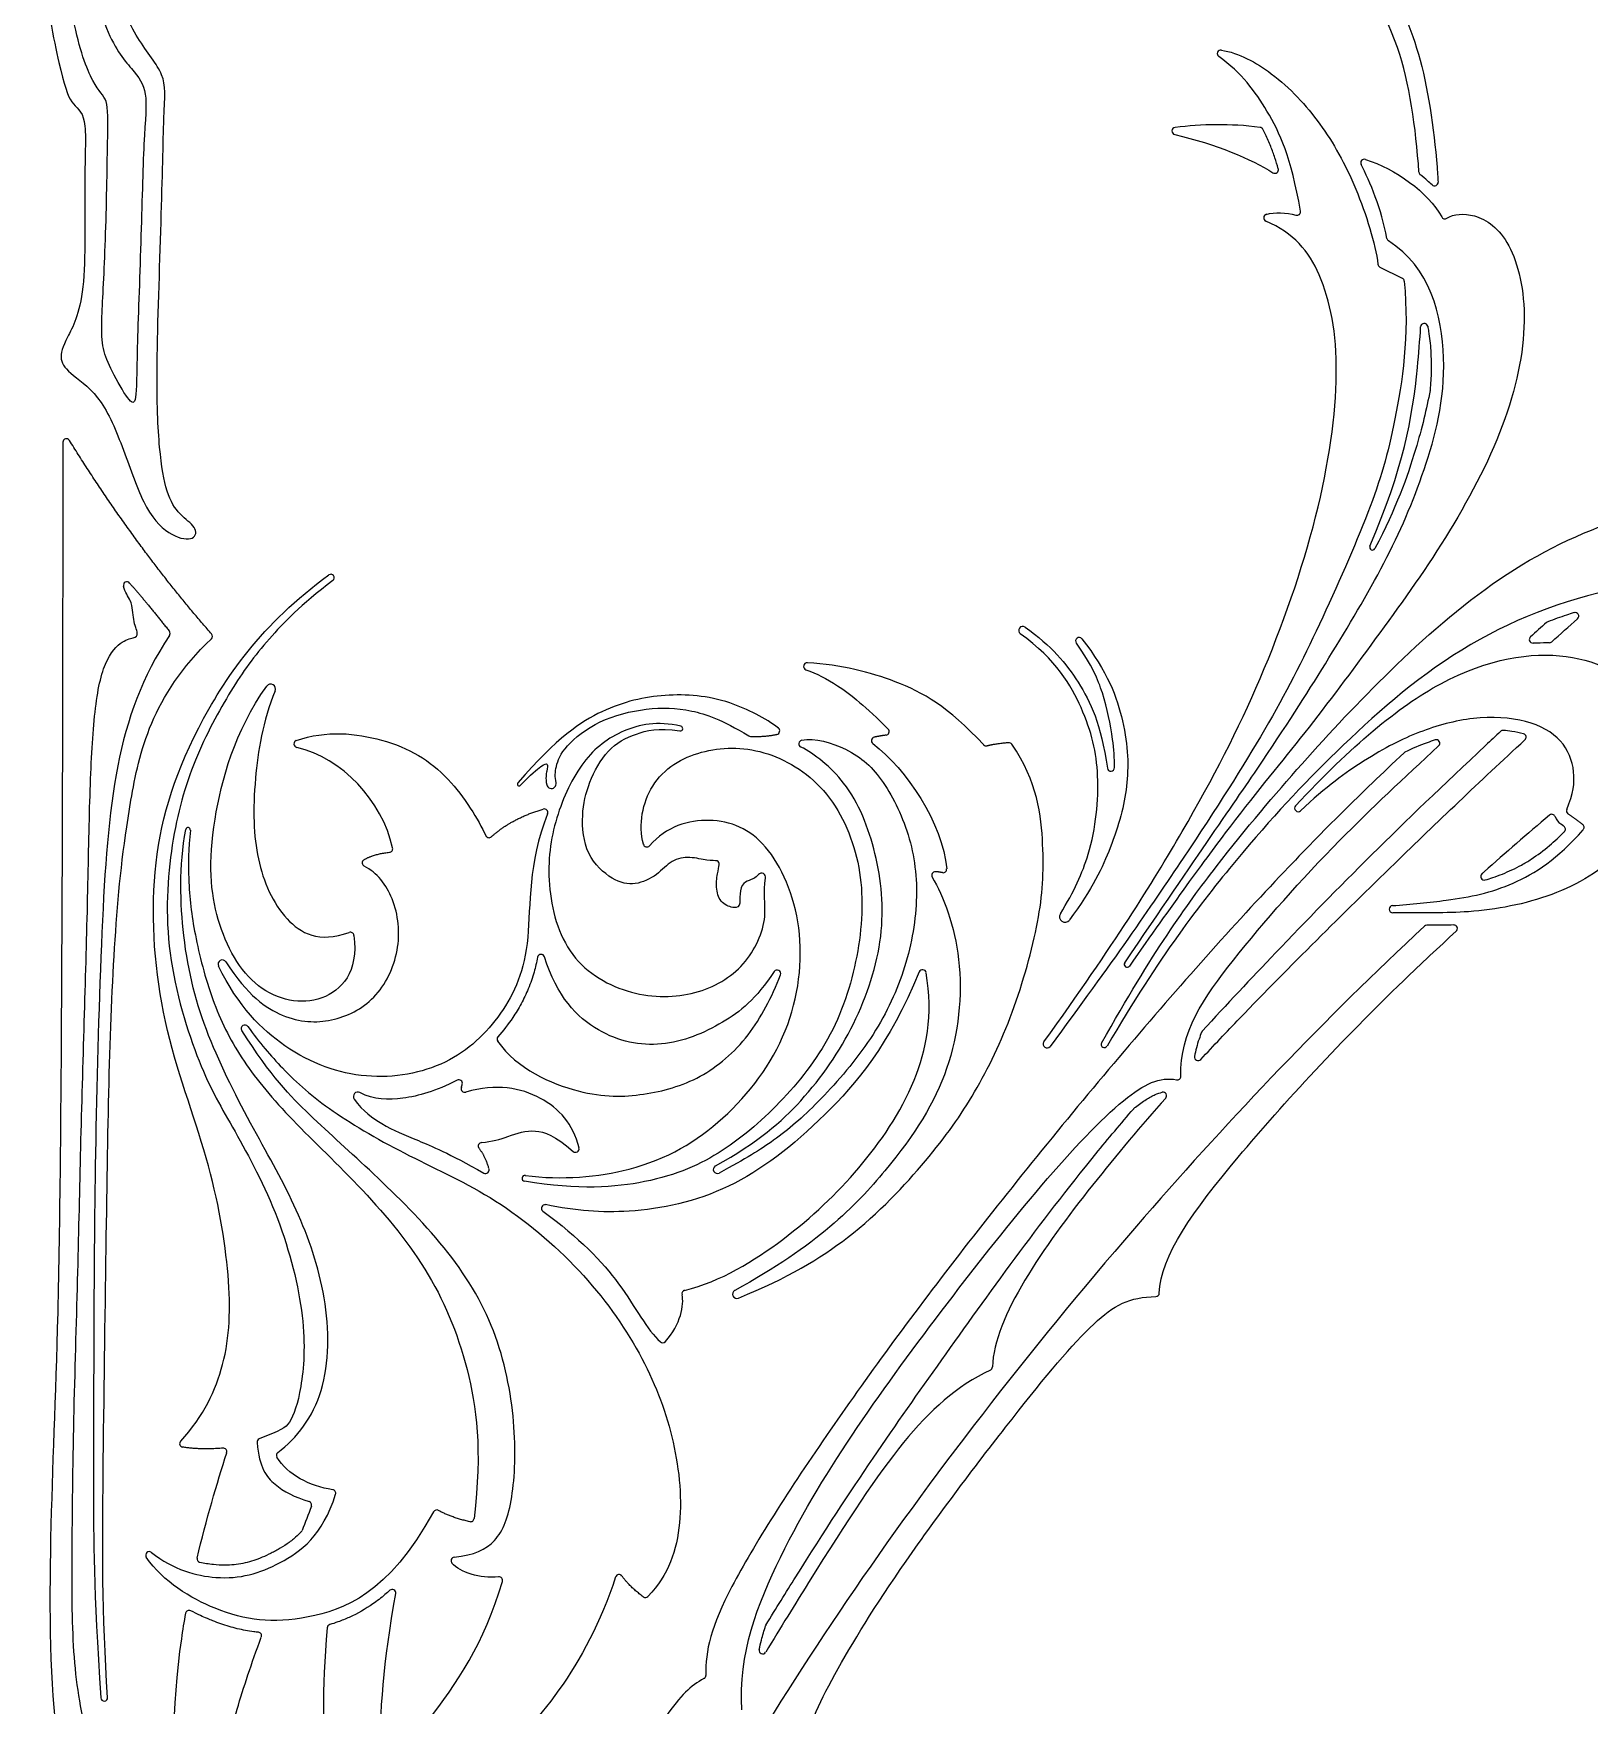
# Model space of a CAD drawing. Header units: millimetres. Extents: x -100 to 100, y -104 to 91.
# Drawn here: x 0.66 to 14.77, y -63.12 to -47.97 of the extents above; entities that cross this region are included whole.
import ezdxf

# ---------------------------------------------------------------- set-up
doc = ezdxf.new("R2010")
doc.units = ezdxf.units.MM
doc.header["$MEASUREMENT"] = 0
doc.layers.add('Layer 03', color=5, linetype='Continuous')

msp = doc.modelspace()

# ---------------------------------------------------------------- linework, layer by layer
at = {"layer": 'Layer 03'}
msp.add_line((12.864, -50.083), (13.068, -50.185), dxfattribs=at)
for centre, radius, start, end in [((11.423, -48.148), 0.0323, 80.8253, 234.1542), ((11.012, -48.85), 0.0323, 97.144, 257.0947), ((11.775, -48.849), 0.0323, 27.6327, 82.47), ((12.723, -49.138), 0.0323, 72.28, 207.2122), ((11.913, -49.201), 0.0323, 237.5378, 15.9868), ((13.252, -49.222), 0.0323, 184.1459, 232.1323), ((13.36, -49.315), 0.0323, 226.3064, 3.612), ((11.844, -49.636), 0.0323, 105.0314, 246.9424), ((12.113, -49.581), 0.0323, 253.862, 9.85), ((13.453, -49.613), 0.0323, 208.56, 302.3949), ((12.96, -49.817), 0.0323, 190.2166, 237.5838), ((12.879, -50.054), 0.0323, 186.7853, 243.4979), ((13.054, -50.214), 0.0323, 5.3162, 63.4979), ((13.266, -50.626), 0.0323, 10.7816, 176.7523), ((13.287, -51.196), 0.0323, 349.551, 354.2925), ((0.958, -51.671), 0.0323, 31.8886, 179.9961), ((12.797, -52.624), 0.0247, 156.7594, 332.2401), ((3.355, -52.899), 0.0309, 307.4726, 125.8281), ((1.507, -52.969), 0.0323, 41.3416, 194.6303), ((9.627, -53.377), 0.0368, 54.8991, 234.2904), ((14.397, -53.329), 0.0323, 110.6474, 131.5972), ((14.635, -53.247), 0.0323, 311.5364, 107.2484), ((1.866, -53.405), 0.0323, 326.3009, 37.9952), ((2.25, -53.43), 0.0323, 313.8, 41.2419), ((10.138, -53.473), 0.0315, 38.6542, 215.4105), ((14.251, -53.459), 0.0323, 131.8016, 273.6338), ((14.401, -53.456), 0.0323, 268.6866, 312.0721), ((7.673, -53.703), 0.0323, 86.6652, 250.4306), ((2.81, -53.909), 0.0444, 336.9302, 144.3746), ((6.523, -54.266), 0.0219, 261.8528, 77.6497), ((7.392, -54.288), 0.0323, 282.4856, 52.922), ((3.053, -54.406), 0.0323, 109.7026, 257.1165), ((7.16, -54.305), 0.0323, 239.1152, 268.3922), ((7.63, -54.405), 0.0323, 102.1499, 243.4959), ((8.287, -54.377), 0.0323, 103.7301, 233.007), ((8.384, -54.295), 0.0323, 276.8129, 44.615), ((9.296, -54.392), 0.0323, 223.0925, 284.4349), ((9.502, -54.427), 0.0323, 34.6488, 95.4843), ((13.375, -54.4), 0.0323, 312.7365, 108.4107), ((13.981, -54.316), 0.0323, 85.4433, 132.8222), ((14.158, -54.346), 0.0323, 312.6249, 74.7574), ((13.106, -54.509), 0.0323, 115.7162, 133.3066), ((10.426, -54.621), 0.0323, 188.2555, 359.5475), ((5.062, -54.77), 0.0161, 138.9401, 315.9147), ((5.355, -54.767), 0.0433, 191.5013, 12.2155), ((5.29, -55.028), 0.0323, 338.235, 106.2997), ((12.124, -54.988), 0.0323, 136.905, 313.7272), ((14.588, -55.013), 0.0323, 157.302, 234.8379), ((2.061, -55.185), 0.0207, 353.6403, 169.4858), ((14.422, -55.076), 0.0323, 20.8096, 130.3809), ((14.588, -55.013), 0.145, 200.8096, 234.8379), ((14.514, -55.179), 0.0323, 315.6844, 54.4703), ((14.683, -55.162), 0.0323, 318.6322, 53.0552), ((4.789, -55.224), 0.0323, 204.6591, 312.0871), ((6.219, -55.308), 0.0323, 194.7046, 319.5251), ((3.672, -55.485), 0.0323, 122.1559, 243.4938), ((3.884, -55.356), 0.0323, 276.0044, 12.3658), ((7.26, -55.615), 0.0368, 349.3503, 137.9035), ((8.834, -55.597), 0.0323, 88.0636, 211.9545), ((8.905, -55.541), 0.0323, 259.0569, 5.224), ((13.811, -55.608), 0.0323, 131.716, 286.0818), ((12.981, -55.904), 0.0323, 94.1633, 270.2156), ((10.01, -55.973), 0.0494, 148.4019, 323.2706), ((13.29, -56.082), 0.0323, 89.8973, 132.9797), ((13.535, -56.08), 0.0323, 312.4534, 91.8223), ((3.533, -56.146), 0.0323, 7.0777, 109.551), ((2.372, -56.403), 0.0389, 32.8326, 206.2401), ((5.261, -56.346), 0.0323, 17.4261, 169.2154), ((10.573, -56.405), 0.0259, 145.8218, 325.0342), ((7.401, -56.488), 0.0323, 338.8782, 146.2723), ((8.719, -56.485), 0.0323, 9.7138, 157.5308), ((2.576, -56.987), 0.0332, 35.3439, 212.519), ((4.894, -57.082), 0.0323, 138.4766, 215.1559), ((9.847, -57.128), 0.035, 144.2412, 323.4282), ((10.366, -57.131), 0.0282, 150.6318, 329.7126), ((11.279, -57.031), 0.0323, 137.5966, 157.7062), ((11.217, -57.245), 0.0323, 170.609, 317.1674), ((4.515, -57.483), 0.0323, 347.0439, 116.8036), ((11.028, -57.42), 0.0323, 259.056, 1.7347), ((3.6, -57.602), 0.0403, 62.6191, 215.6534), ((4.569, -57.532), 0.0323, 162.4847, 286.3875), ((10.899, -57.596), 0.0323, 318.3988, 102.8875), ((10.657, -57.734), 0.0323, 128.5102, 139.477), ((4.724, -58.052), 0.0323, 93.2933, 218.2601), ((5.573, -58.076), 0.0323, 229.6435, 13.3843), ((4.758, -58.268), 0.0323, 240.7662, 14.6262), ((5.115, -58.344), 0.0268, 82.3999, 260.6598), ((6.858, -58.264), 0.0362, 119.144, 297.9921), ((5.296, -58.615), 0.0323, 78.5498, 233.7446), ((6.57, -59.391), 0.0323, 103.656, 193.0197), ((7.036, -59.394), 0.0391, 118.4148, 292.4201), ((10.833, -59.383), 0.0323, 271.3213, 358.482), ((6.364, -59.803), 0.0323, 229.0105, 318.3499), ((9.32, -60.053), 0.0323, 295.543, 358.3328), ((2.017, -60.749), 0.0323, 137.3005, 260.931), ((2.719, -60.737), 0.0323, 112.2293, 185.175), ((2.38, -60.822), 0.0323, 342.6945, 94.7298), ((2.893, -60.855), 0.0323, 126.313, 211.5262), ((3.367, -61.199), 0.0323, 342.6249, 81.4229), ((3.149, -61.305), 0.0323, 338.8288, 73.5618), ((4.315, -61.383), 0.0323, 61.3202, 151.0274), ((3.064, -61.525), 0.0323, 317.3222, 338.7978), ((4.622, -61.425), 0.0323, 258.1782, 353.3552), ((1.709, -61.761), 0.0323, 51.4447, 214.4681), ((2.175, -61.794), 0.0323, 166.5437, 256.9624), ((4.477, -61.811), 0.0323, 96.2309, 220.8975), ((4.879, -61.99), 0.0323, 343.8725, 94.3577), ((5.968, -61.968), 0.0323, 34.8128, 161.8229), ((3.912, -62.103), 0.0323, 349.7111, 132.2272), ((6.207, -62.112), 0.0323, 233.4598, 315.7945), ((2.07, -62.293), 0.0323, 62.1715, 169.842), ((3.354, -62.421), 0.0323, 106.448, 174.9899), ((7.327, -62.411), 0.0323, 148.4603, 162.3776), ((2.695, -62.491), 0.0323, 339.9131, 84.4803), ((7.269, -62.623), 0.0323, 168.478, 328.6026), ((7.269, -62.623), 0.0323, 167.5112, 168.478), ((6.722, -62.851), 0.0323, 296.7254, 1.7325), ((1.301, -63.053), 0.0311, 183.8648, 3.8648)]:
    msp.add_arc(centre, radius, start, end, dxfattribs=at)
for points, knots in [([(13.219, -49.224), (13.19, -48.812), (13.066, -47.934), (12.467, -47.151), (11.893, -46.831), (11.814, -46.692), (11.889, -46.553), (12.108, -46.375), (12.285, -45.818), (12.264, -44.53), (12.211, -42.182), (12.203, -39.419), (12.31, -38.836), (12.21, -38.468), (11.852, -38.14), (10.938, -37.832), (9.963, -37.455), (9.698, -36.835), (10.262, -36.368), (11.775, -36.053), (13.944, -36.009), (15.2, -36.28), (15.59, -36.652), (15.594, -37.095), (15.095, -37.453), (14.31, -37.603), (14.163, -37.802), (14.289, -37.98), (14.827, -38.024), (15.848, -37.884), (17.207, -37.527), (18.935, -37.035), (20.449, -36.729), (21.744, -36.655), (23.275, -36.759), (24.204, -36.988), (24.635, -37.188), (24.732, -37.239)], [851.857749, 851.857749, 851.857749, 851.857749, 857.013042, 863.249849, 869.486656, 875.723462, 881.960269, 888.197076, 894.433883, 900.670689, 906.907496, 913.144303, 919.381109, 925.617916, 931.854723, 938.091529, 944.328336, 950.565143, 956.80195, 963.038756, 969.275563, 975.51237, 981.749176, 987.985983, 994.22279, 1000.459596, 1006.696403, 1012.93321, 1019.170017, 1025.406823, 1031.64363, 1037.880437, 1044.117243, 1050.35405, 1056.590857, 1062.827663, 1064.790988, 1064.790988, 1064.790988, 1064.790988]), ([(24.364, -37.448), (24.16, -37.329), (23.608, -37.114), (22.537, -36.901), (21.354, -36.875), (20.104, -36.94), (18.657, -37.27), (17.026, -37.79), (15.261, -38.225), (13.925, -38.396), (13.187, -38.278), (13.019, -38.022), (13.162, -37.705), (13.991, -37.447), (14.636, -37.183), (14.861, -36.85), (14.701, -36.448), (13.788, -36.193), (12.781, -36.158), (11.748, -36.282), (10.914, -36.617), (10.515, -36.956), (10.594, -37.308), (10.976, -37.543), (11.808, -37.777), (12.677, -38.243), (12.756, -38.34), (12.629, -38.594), (12.456, -39.035), (12.392, -40.317), (12.401, -42.117), (12.389, -43.506), (12.44, -44.926), (12.486, -45.734), (12.373, -46.261), (12.153, -46.597), (12.14, -46.734), (12.587, -47.053), (12.928, -47.445), (13.259, -48.134), (13.365, -48.915), (13.391, -49.29), (13.392, -49.313)], [1067.714245, 1067.714245, 1067.714245, 1067.714245, 1072.181358, 1077.59074, 1083.000122, 1088.409504, 1093.818886, 1099.228268, 1104.63765, 1110.047033, 1115.456415, 1120.865797, 1126.275179, 1131.684561, 1137.093943, 1142.503325, 1147.912707, 1153.322089, 1158.731472, 1164.140854, 1169.550236, 1174.959618, 1180.369, 1185.778382, 1191.187764, 1196.597146, 1202.006529, 1207.415911, 1212.825293, 1218.234675, 1223.644057, 1229.053439, 1234.462821, 1239.872203, 1245.281586, 1250.690968, 1256.10035, 1261.509732, 1266.919114, 1272.328496, 1277.737878, 1278.093076, 1278.093076, 1278.093076, 1278.093076]), ([(1.607, -37.207), (1.6, -37.221), (1.429, -37.547), (1.103, -38.241), (0.837, -39.556), (0.764, -40.741), (0.874, -41.739), (1.026, -42.091), (1.218, -42.241), (1.198, -42.697), (1.139, -43.939), (1.106, -45.58), (1.106, -47.025), (1.292, -47.985), (1.572, -48.309), (1.703, -48.478), (1.657, -48.871), (1.636, -49.844), (1.593, -50.918), (1.597, -51.338), (1.529, -51.311), (1.36, -51.016), (1.283, -50.825), (1.271, -50.618), (1.317, -49.883), (1.333, -48.841), (1.34, -48.547), (1.21, -48.47), (1.006, -47.926), (0.902, -46.861), (0.924, -45.603), (0.942, -44.322), (0.983, -43.055), (1.02, -42.404)], [994.184822, 994.184822, 994.184822, 994.184822, 994.34759, 998.108074, 1001.868559, 1005.629044, 1009.389528, 1013.150013, 1016.910498, 1020.670982, 1024.431467, 1028.191952, 1031.952436, 1035.712921, 1039.473406, 1043.23389, 1046.994375, 1050.75486, 1054.515344, 1058.275829, 1062.036314, 1065.796798, 1069.557283, 1073.317768, 1077.078252, 1080.838737, 1084.599222, 1088.359706, 1092.120191, 1095.880676, 1099.64116, 1103.401645, 1106.852903, 1106.852903, 1106.852903, 1106.852903]), ([(0.828, -42.238), (0.739, -44.61), (0.727, -46.054), (0.709, -47.389), (0.91, -48.339), (0.995, -48.62), (1.153, -48.683), (1.112, -49.235), (1.146, -50.397), (0.947, -50.747), (0.882, -50.926), (0.992, -51.051), (1.289, -51.261), (1.489, -51.769), (1.676, -52.314), (1.92, -52.539), (2.132, -52.565), (2.144, -52.439), (1.981, -52.335), (1.863, -52.146), (1.798, -51.764), (1.766, -51.096), (1.823, -49.591), (1.84, -48.623), (1.872, -48.345), (1.599, -48.036), (1.367, -47.541), (1.311, -46.293), (1.303, -43.799), (1.431, -42.381), (1.503, -41.99), (1.263, -41.794), (1.03, -41.238), (1.014, -39.932), (1.263, -38.593), (1.581, -37.788), (1.792, -37.423), (1.803, -37.404)], [793.404088, 793.404088, 793.404088, 793.404088, 797.227152, 801.121768, 805.016385, 808.911002, 812.805619, 816.700235, 820.594852, 824.489469, 828.384085, 832.278702, 836.173319, 840.067936, 843.962552, 847.857169, 851.751786, 855.646402, 859.541019, 863.435636, 867.330253, 871.224869, 875.119486, 879.014103, 882.908719, 886.803336, 890.697953, 894.59257, 898.487186, 902.381803, 906.27642, 910.171036, 914.065653, 917.96027, 921.854887, 925.749503, 925.963603, 925.963603, 925.963603, 925.963603]), ([(12.145, -49.576), (12.059, -49.083), (11.868, -48.672), (11.613, -48.325), (11.404, -48.174)], [454.111173, 454.111173, 454.111173, 454.111173, 459.618574, 464.602817, 464.602817, 464.602817, 464.602817]), ([(11.428, -48.116), (11.585, -48.141), (11.94, -48.336), (12.338, -48.772), (12.652, -49.323), (12.825, -49.874), (12.847, -50.058)], [465.138036, 465.138036, 465.138036, 465.138036, 468.486179, 472.696267, 476.906355, 480.987018, 480.987018, 480.987018, 480.987018]), ([(11.944, -49.192), (11.934, -49.158), (11.913, -49.091), (11.875, -48.986), (11.838, -48.901), (11.812, -48.85), (11.804, -48.834)], [46.932711, 46.932711, 46.932711, 46.932711, 47.579427, 48.24843, 48.989656, 49.311874, 49.311874, 49.311874, 49.311874]), ([(13.338, -49.338), (13.324, -49.325), (13.29, -49.294), (13.254, -49.264), (13.232, -49.247)], [1278.5723628, 1278.5723628, 1278.5723628, 1278.5723628, 1278.9248748, 1279.4359051, 1279.4359051, 1279.4359051, 1279.4359051]), ([(9.819, -57.107), (10.465, -56.209), (11.141, -55.124), (11.8, -53.855), (12.341, -52.313), (12.529, -50.972), (12.365, -50.118), (12.085, -49.774), (11.831, -49.666)], [399.156092, 399.156092, 399.156092, 399.156092, 407.791264, 416.684982, 425.5787, 434.472418, 443.366136, 451.569432, 451.569432, 451.569432, 451.569432]), ([(13.471, -49.641), (13.534, -49.601), (13.733, -49.583), (14.061, -49.809), (14.235, -50.533), (14.034, -51.512), (13.474, -52.558), (12.821, -53.462), (12.181, -54.322), (11.561, -55.062), (10.988, -55.856), (10.594, -56.42)], [280.170231, 280.170231, 280.170231, 280.170231, 285.226672, 291.11331, 296.999948, 302.886586, 308.773225, 314.659863, 320.546501, 326.433139, 332.060106, 332.060106, 332.060106, 332.060106]), ([(10.552, -56.39), (11.222, -55.403), (11.883, -54.455), (12.402, -53.635), (12.931, -52.754), (13.28, -51.948), (13.541, -50.968), (13.319, -50.084), (12.943, -49.845)], [332.560652, 332.560652, 332.560652, 332.560652, 340.361932, 348.316261, 356.27059, 364.224918, 372.179247, 380.050548, 380.050548, 380.050548, 380.050548]), ([(13.086, -50.211), (13.132, -50.705), (13, -51.568), (12.806, -52.23), (12.307, -53.365), (11.866, -54.235), (11.153, -55.35), (10.438, -56.39), (9.875, -57.149)], [349.831986, 349.831986, 349.831986, 349.831986, 357.905823, 366.077135, 374.248447, 382.41976, 390.591072, 398.479662, 398.479662, 398.479662, 398.479662]), ([(12.774, -52.614), (13.077, -51.909), (13.182, -51.33), (13.227, -50.747), (13.234, -50.624)], [60.582633, 60.582633, 60.582633, 60.582633, 66.303612, 67.829247, 67.829247, 67.829247, 67.829247]), ([(13.298, -50.62), (13.301, -50.635), (13.314, -50.708), (13.325, -50.816), (13.331, -50.965), (13.329, -51.085), (13.322, -51.17), (13.319, -51.199)], [48.386325, 48.386325, 48.386325, 48.386325, 48.669413, 49.761553, 50.402966, 51.434196, 51.984565, 51.984565, 51.984565, 51.984565]), ([(13.319, -51.202), (13.288, -51.367), (13.193, -51.764), (13.012, -52.268), (12.819, -52.635)], [52.001116, 52.001116, 52.001116, 52.001116, 55.563757, 60.114176, 60.114176, 60.114176, 60.114176]), ([(0.925, -51.671), (0.925, -53.834), (0.916, -56.775), (0.89, -59.757), (0.799, -61.555), (0.806, -63.657), (1.256, -64.403), (1.436, -64.802), (1.359, -65.252), (1.293, -65.949), (1.385, -66.445), (1.309, -66.958), (1.183, -68.132), (1.234, -68.998), (1.267, -70.533), (1.225, -71.566), (1.063, -72.492), (0.71, -73.408), (0.634, -73.87), (0.794, -74.055), (1.181, -73.761), (1.531, -73.161), (1.927, -72.443), (2.082, -72.153)], [1314.773096, 1314.773096, 1314.773096, 1314.773096, 1320.856402, 1327.045912, 1333.235421, 1339.424931, 1345.614441, 1351.803951, 1357.99346, 1364.18297, 1370.37248, 1376.561989, 1382.751499, 1388.941009, 1395.130519, 1401.320028, 1407.509538, 1413.699048, 1419.888558, 1426.078067, 1432.267577, 1438.457087, 1442.225735, 1442.225735, 1442.225735, 1442.225735]), ([(10.342, -57.118), (10.809, -56.287), (11.42, -55.442), (12.156, -54.577), (12.923, -53.753), (13.93, -52.853), (15.059, -52.305), (16.258, -52.098), (17.457, -52.211), (18.241, -52.527), (19.069, -52.424), (19.375, -52.255), (19.515, -52.153)], [284.646414, 284.646414, 284.646414, 284.646414, 291.727222, 299.020011, 306.312799, 313.605588, 320.898376, 328.191165, 335.483954, 342.776742, 350.069531, 355.368776, 355.368776, 355.368776, 355.368776]), ([(19.56, -52.199), (19.33, -52.497), (18.696, -52.899), (17.85, -53.042), (16.579, -52.875), (15.008, -52.907), (13.553, -53.48), (12.418, -54.502), (11.63, -55.347), (10.866, -56.331), (10.391, -57.146)], [355.940938, 355.940938, 355.940938, 355.940938, 363.561994, 372.575871, 381.589749, 390.603626, 399.617504, 408.631381, 417.645259, 426.424164, 426.424164, 426.424164, 426.424164]), ([(1.994, -60.727), (2.204, -60.499), (2.43, -60.019), (2.459, -59.277), (2.274, -58.179), (1.794, -56.955), (1.688, -55.531), (2.028, -54.342), (2.729, -53.313), (3.337, -52.874)], [338.109554, 338.109554, 338.109554, 338.109554, 345.48918, 353.331028, 361.172875, 369.014723, 376.856571, 384.698418, 392.190993, 392.190993, 392.190993, 392.190993]), ([(1.952, -71.962), (1.926, -72.012), (1.727, -72.397), (1.503, -72.811), (1.303, -73.04), (1.103, -72.948), (1.149, -72.661), (1.252, -72.187), (1.366, -71.366), (1.366, -70.652), (1.349, -69.502), (1.326, -68.399), (1.481, -67.594), (1.668, -66.633), (1.731, -66.445), (1.594, -66.256), (1.56, -65.771), (1.68, -65.262), (1.771, -64.765), (1.8, -64.537), (1.651, -64.417), (1.405, -64.054), (1.137, -63.46), (1.01, -62.712), (1.007, -61.812), (1.022, -60.532), (1.063, -59.233), (1.085, -58.152), (1.118, -56.98), (1.151, -55.907), (1.166, -54.948), (1.199, -54.192), (1.279, -53.676), (1.455, -53.463), (1.575, -53.448), (1.618, -53.417), (1.557, -53.288), (1.563, -53.122), (1.49, -53.033), (1.475, -52.977)], [1443.949402, 1443.949402, 1443.949402, 1443.949402, 1444.502609, 1448.472882, 1452.443154, 1456.413427, 1460.383699, 1464.353972, 1468.324245, 1472.294517, 1476.26479, 1480.235062, 1484.205335, 1488.175607, 1492.14588, 1496.116153, 1500.086425, 1504.056698, 1508.02697, 1511.997243, 1515.967515, 1519.937788, 1523.908061, 1527.878333, 1531.848606, 1535.818878, 1539.789151, 1543.759423, 1547.729696, 1551.699968, 1555.670241, 1559.640514, 1563.610786, 1567.581059, 1571.551331, 1575.521604, 1579.491876, 1583.462149, 1586.118027, 1586.118027, 1586.118027, 1586.118027]), ([(3.374, -52.924), (3.081, -53.148), (2.747, -53.49), (2.459, -53.887), (2.103, -54.541), (1.893, -55.278), (1.833, -56.291), (2.167, -57.381), (2.462, -57.864), (2.905, -58.688), (3.143, -59.642), (3.093, -60.285), (2.983, -60.595), (2.903, -60.626), (2.706, -60.707)], [392.785654, 392.785654, 392.785654, 392.785654, 396.895773, 401.496005, 406.096238, 410.69647, 415.296702, 419.896934, 424.497166, 429.097398, 433.69763, 438.297862, 442.898094, 447.337763, 447.337763, 447.337763, 447.337763]), ([(9.648, -53.347), (9.891, -53.518), (10.157, -53.846), (10.335, -54.22), (10.394, -54.626)], [114.965258, 114.965258, 114.965258, 114.965258, 119.78146, 124.880298, 124.880298, 124.880298, 124.880298]), ([(14.625, -53.216), (14.602, -53.224), (14.522, -53.249), (14.442, -53.277), (14.386, -53.299)], [123.915838, 123.915838, 123.915838, 123.915838, 124.363555, 125.479581, 125.479581, 125.479581, 125.479581]), ([(1.893, -53.423), (1.643, -53.798), (1.371, -54.561), (1.273, -56.018), (1.216, -58.061), (1.205, -59.735), (1.204, -61.125), (1.203, -62.062), (1.27, -63.055)], [1177.41019, 1177.41019, 1177.41019, 1177.41019, 1187.51904, 1197.801445, 1208.083849, 1218.366253, 1228.648658, 1238.303829, 1238.303829, 1238.303829, 1238.303829]), ([(1.332, -63.051), (1.28, -62.283), (1.289, -61.005), (1.32, -58.868), (1.342, -57.357), (1.396, -56.071), (1.504, -55.003), (1.729, -53.974), (2.272, -53.453)], [1238.907825, 1238.907825, 1238.907825, 1238.907825, 1248.493201, 1258.904324, 1269.315447, 1279.72657, 1290.137693, 1300.40884, 1300.40884, 1300.40884, 1300.40884]), ([(9.968, -55.947), (10.094, -55.742), (10.273, -55.349), (10.341, -54.663), (10.211, -54.128), (9.934, -53.644), (9.605, -53.407)], [152.949446, 152.949446, 152.949446, 152.949446, 156.622442, 161.748751, 166.87506, 171.586514, 171.586514, 171.586514, 171.586514]), ([(10.163, -53.454), (10.395, -53.743), (10.581, -54.261), (10.592, -54.796), (10.464, -55.278), (10.26, -55.721), (10.05, -56.002)], [133.726474, 133.726474, 133.726474, 133.726474, 138.172548, 143.084444, 147.996341, 152.016879, 152.016879, 152.016879, 152.016879]), ([(10.458, -54.621), (10.459, -54.536), (10.443, -54.317), (10.369, -53.965), (10.257, -53.694), (10.113, -53.492)], [125.47822, 125.47822, 125.47822, 125.47822, 127.413313, 130.475126, 133.125547, 133.125547, 133.125547, 133.125547]), ([(14.253, -53.491), (14.295, -53.489), (14.345, -53.487), (14.394, -53.488), (14.401, -53.488)], [126.9170552, 126.9170552, 126.9170552, 126.9170552, 127.7008488, 127.8299006, 127.8299006, 127.8299006, 127.8299006]), ([(12.1, -54.966), (12.608, -54.423), (13.486, -53.683), (14.632, -53.514), (15.343, -53.935), (15.52, -54.646), (15.095, -55.428), (14.445, -55.809), (13.705, -55.95), (13.266, -55.935), (12.981, -55.936)], [278.422995, 278.422995, 278.422995, 278.422995, 284.107098, 290.351147, 296.595196, 302.839244, 309.083293, 315.327342, 321.571391, 326.655226, 326.655226, 326.655226, 326.655226]), ([(7.662, -53.733), (7.757, -53.767), (7.976, -53.882), (8.204, -54.067), (8.407, -54.272)], [354.27996, 354.27996, 354.27996, 354.27996, 356.725522, 359.962543, 359.962543, 359.962543, 359.962543]), ([(9.273, -54.414), (8.944, -54.063), (8.538, -53.832), (7.986, -53.689), (7.675, -53.671)], [342.240933, 342.240933, 342.240933, 342.240933, 348.340362, 353.70831, 353.70831, 353.70831, 353.70831]), ([(3.565, -56.142), (3.606, -56.476), (3.295, -56.817), (2.653, -56.688), (2.284, -56.023), (2.225, -55.24), (2.484, -54.288), (2.774, -53.883)], [114.071563, 114.071563, 114.071563, 114.071563, 119.663171, 125.47639, 131.289609, 137.102828, 142.299138, 142.299138, 142.299138, 142.299138]), ([(2.851, -53.926), (2.736, -54.197), (2.642, -54.816), (2.659, -55.469), (2.911, -56.032), (3.245, -56.214), (3.522, -56.115)], [95.676803, 95.676803, 95.676803, 95.676803, 99.615004, 104.381388, 109.147773, 113.713864, 113.713864, 113.713864, 113.713864]), ([(7.412, -54.262), (7.299, -54.177), (6.93, -53.979), (6.38, -53.939), (5.829, -54.062), (5.411, -54.345), (5.05, -54.759)], [94.027552, 94.027552, 94.027552, 94.027552, 97.601512, 102.032444, 106.463376, 110.82695, 110.82695, 110.82695, 110.82695]), ([(5.397, -54.758), (5.386, -54.707), (5.392, -54.605), (5.46, -54.435), (5.774, -54.184), (6.225, -54.071), (6.606, -54.081), (6.896, -54.185), (7.144, -54.333)], [115.441624, 115.441624, 115.441624, 115.441624, 117.425032, 119.787131, 122.149229, 124.511328, 126.873427, 129.052511, 129.052511, 129.052511, 129.052511]), ([(6.528, -54.245), (6.311, -54.197), (5.982, -54.265), (5.632, -54.529), (5.375, -55.068), (5.291, -55.663), (5.479, -56.379), (6.079, -56.713), (6.681, -56.704), (7.132, -56.435), (7.332, -55.989), (7.271, -55.752), (7.296, -55.622)], [125.000169, 125.000169, 125.000169, 125.000169, 128.486711, 132.1458, 135.804889, 139.463979, 143.123068, 146.782157, 150.441246, 154.100335, 157.759424, 160.654141, 160.654141, 160.654141, 160.654141]), ([(7.232, -55.591), (7.217, -55.607), (7.168, -55.643), (7.11, -55.646), (7.056, -55.727), (7.072, -55.868), (7.025, -55.903), (6.89, -55.856), (6.843, -55.727), (6.859, -55.571), (6.881, -55.498), (6.871, -55.458), (6.777, -55.47), (6.611, -55.423), (6.441, -55.453), (6.32, -55.596), (6.114, -55.696), (5.916, -55.653), (5.656, -55.424), (5.622, -55.036), (5.686, -54.762), (5.857, -54.44), (6.106, -54.31), (6.32, -54.259), (6.52, -54.288)], [98.743848, 98.743848, 98.743848, 98.743848, 99.277717, 100.486391, 101.695065, 102.903739, 104.112413, 105.321087, 106.529761, 107.738435, 108.947109, 110.155783, 111.364457, 112.573131, 113.781805, 114.990478, 116.199152, 117.407826, 118.6165, 119.825174, 121.033848, 122.242522, 123.451196, 124.584911, 124.584911, 124.584911, 124.584911]), ([(14.558, -55.001), (14.618, -54.859), (14.646, -54.649), (14.533, -54.361), (14.217, -54.176), (13.71, -54.149), (13.217, -54.285), (12.791, -54.499), (12.375, -54.793), (12.146, -55.012)], [255.856855, 255.856855, 255.856855, 255.856855, 258.942181, 262.197875, 265.453569, 268.709263, 271.964957, 275.220652, 277.805769, 277.805769, 277.805769, 277.805769]), ([(3.042, -54.376), (3.313, -54.279), (3.901, -54.343), (4.424, -54.655), (4.694, -55.094), (4.759, -55.237)], [279.277054, 279.277054, 279.277054, 279.277054, 283.539862, 288.354187, 292.723534, 292.723534, 292.723534, 292.723534]), ([(7.623, -54.373), (7.744, -54.347), (8.09, -54.454), (8.367, -54.71), (8.633, -55.257), (8.693, -55.859), (8.558, -56.514), (8.255, -57.118), (7.75, -57.693), (7.403, -57.988), (7.117, -58.168), (6.875, -58.296)], [157.258149, 157.258149, 157.258149, 157.258149, 160.324326, 164.106151, 167.887976, 171.669801, 175.451626, 179.233451, 183.015275, 186.7971, 190.048106, 190.048106, 190.048106, 190.048106]), ([(7.051, -59.43), (7.497, -59.246), (8.118, -58.88), (8.794, -58.156), (9.201, -57.585), (9.548, -56.867), (9.797, -55.97), (9.831, -55.38), (9.761, -54.745), (9.529, -54.409)], [301.167341, 301.167341, 301.167341, 301.167341, 306.235626, 311.982966, 317.730306, 323.477646, 329.224986, 334.972326, 340.632554, 340.632554, 340.632554, 340.632554]), ([(11.241, -57.267), (11.358, -57.141), (11.924, -56.543), (12.91, -55.57), (13.768, -54.748), (14.18, -54.369)], [158.565335, 158.565335, 158.565335, 158.565335, 162.295052, 176.545374, 188.103207, 188.103207, 188.103207, 188.103207]), ([(13.959, -54.292), (13.914, -54.335), (13.083, -55.108), (12.256, -55.938), (11.474, -56.77), (11.255, -57.009)], [189.841797, 189.841797, 189.841797, 189.841797, 190.922511, 209.798675, 217.293474, 217.293474, 217.293474, 217.293474]), ([(13.365, -54.37), (13.34, -54.378), (13.248, -54.41), (13.158, -54.448), (13.092, -54.48)], [602.963304, 602.963304, 602.963304, 602.963304, 603.441785, 604.783922, 604.783922, 604.783922, 604.783922]), ([(14.166, -54.314), (14.132, -54.305), (14.071, -54.293), (14.009, -54.286), (13.984, -54.284)], [188.52953, 188.52953, 188.52953, 188.52953, 189.201784, 189.676414, 189.676414, 189.676414, 189.676414]), ([(6.188, -55.316), (6.141, -55.138), (6.227, -54.711), (6.701, -54.436), (7.277, -54.427), (7.865, -54.77), (8.187, -55.47), (8.175, -56.226), (7.946, -57.024), (7.468, -57.643), (6.916, -58.125), (6.31, -58.398), (5.607, -58.453), (5.11, -58.371)], [223.610683, 223.610683, 223.610683, 223.610683, 227.897966, 232.672527, 237.447088, 242.221649, 246.99621, 251.770772, 256.545333, 261.319894, 266.094455, 270.869016, 275.081527, 275.081527, 275.081527, 275.081527]), ([(13.084, -54.486), (12.688, -54.859), (11.923, -55.614), (10.549, -57.162), (9.042, -59.018), (7.851, -60.637), (6.862, -62.174), (6.748, -62.628), (6.754, -62.85)], [604.845324, 604.845324, 604.845324, 604.845324, 614.158884, 626.188158, 638.217431, 650.246705, 662.275979, 673.941436, 673.941436, 673.941436, 673.941436]), ([(6.841, -58.232), (7.235, -58.013), (7.665, -57.636), (8.126, -56.965), (8.398, -56.138), (8.318, -55.387), (8.07, -54.756), (7.737, -54.494), (7.616, -54.434)], [127.330414, 127.330414, 127.330414, 127.330414, 131.966166, 137.100627, 142.235089, 147.36955, 152.504011, 156.764758, 156.764758, 156.764758, 156.764758]), ([(11.061, -57.419), (11.049, -57.021), (11.492, -56.38), (12.425, -55.327), (13.083, -54.714), (13.397, -54.424)], [571.462411, 571.462411, 571.462411, 571.462411, 582.209729, 593.339029, 602.419899, 602.419899, 602.419899, 602.419899]), ([(5.073, -54.781), (5.17, -54.681), (5.281, -54.587), (5.326, -54.581), (5.315, -54.64), (5.3, -54.715), (5.312, -54.776)], [111.135501, 111.135501, 111.135501, 111.135501, 111.983293, 112.888106, 113.79292, 114.596283, 114.596283, 114.596283, 114.596283]), ([(5.32, -55.04), (5.14, -55.492), (5.197, -56.265), (4.93, -56.872), (4.436, -57.346), (3.674, -57.483), (2.956, -57.227), (2.518, -56.788), (2.337, -56.42)], [214.458316, 214.458316, 214.458316, 214.458316, 219.801565, 225.380939, 230.960313, 236.539686, 242.11906, 247.115144, 247.115144, 247.115144, 247.115144]), ([(5.118, -58.318), (5.449, -58.362), (6.189, -58.297), (6.94, -57.854), (7.558, -57.036), (7.674, -56.04), (7.323, -55.246), (6.824, -55.037), (6.395, -55.152), (6.244, -55.329)], [184.101628, 184.101628, 184.101628, 184.101628, 188.795002, 194.599462, 200.403922, 206.208382, 212.012843, 217.817303, 223.174978, 223.174978, 223.174978, 223.174978]), ([(14.401, -55.052), (14.201, -55.222), (13.997, -55.399), (13.796, -55.578), (13.789, -55.584)], [108.494398, 108.494398, 108.494398, 108.494398, 110.535041, 110.604303, 110.604303, 110.604303, 110.604303]), ([(2.874, -60.829), (3.048, -60.701), (3.346, -60.309), (3.339, -59.409), (3.062, -58.616), (2.664, -57.925), (2.208, -57.041), (2, -56.245), (1.979, -55.517), (2.041, -55.181)], [337.508947, 337.508947, 337.508947, 337.508947, 342.891561, 348.51379, 354.136019, 359.758247, 365.380476, 371.002705, 375.814356, 375.814356, 375.814356, 375.814356]), ([(2.082, -55.187), (2.063, -55.355), (2.06, -55.687), (2.109, -56.109), (2.27, -56.743), (2.522, -57.25), (2.936, -57.764), (3.604, -58.386), (4.254, -59.147), (4.623, -60.024), (4.728, -60.796), (4.654, -61.429)], [376.206474, 376.206474, 376.206474, 376.206474, 379.9519, 384.967055, 389.982209, 394.997364, 400.012518, 405.027673, 410.042827, 415.057982, 419.983758, 419.983758, 419.983758, 419.983758]), ([(12.978, -55.872), (13.148, -55.859), (13.553, -55.821), (14.055, -55.719), (14.475, -55.448), (14.708, -55.184)], [242.021638, 242.021638, 242.021638, 242.021638, 245.221854, 249.802595, 254.23864, 254.23864, 254.23864, 254.23864]), ([(13.82, -55.639), (13.843, -55.632), (13.895, -55.616), (13.976, -55.586), (14.063, -55.548), (14.151, -55.504), (14.267, -55.434), (14.399, -55.335), (14.494, -55.245), (14.537, -55.201)], [102.184746, 102.184746, 102.184746, 102.184746, 102.631194, 103.20294, 103.788892, 104.389381, 105.026449, 106.297672, 107.446662, 107.446662, 107.446662, 107.446662]), ([(2.404, -56.382), (2.602, -56.689), (2.946, -56.926), (3.364, -56.943), (3.776, -56.746), (4.001, -56.281), (3.954, -55.811), (3.775, -55.572), (3.658, -55.514)], [247.842505, 247.842505, 247.842505, 247.842505, 250.980599, 254.414807, 257.849014, 261.283222, 264.717429, 267.749264, 267.749264, 267.749264, 267.749264]), ([(8.806, -55.614), (8.911, -55.782), (9.12, -56.369), (9.005, -57.383), (8.49, -58.205), (7.76, -58.957), (7.017, -59.36)], [270.891016, 270.891016, 270.891016, 270.891016, 277.876011, 285.529545, 293.183079, 300.432017, 300.432017, 300.432017, 300.432017]), ([(13.268, -56.059), (12.364, -56.901), (10.528, -58.826), (7.962, -62.117), (6.1, -65.308), (5.838, -65.939), (5.803, -66.042), (5.835, -66.066), (5.933, -65.985), (6.081, -65.904), (6.13, -65.927), (6.107, -65.999), (5.916, -66.198), (5.511, -66.711), (5.163, -67.33), (4.999, -67.67)], [736.129411, 736.129411, 736.129411, 736.129411, 745.916619, 757.625411, 769.334203, 781.042995, 792.751787, 804.460579, 816.169371, 827.878163, 839.586955, 851.295747, 863.004539, 874.713331, 886.422122, 886.422122, 886.422122, 886.422122]), ([(13.534, -56.047), (13.472, -56.049), (13.391, -56.05), (13.309, -56.05), (13.29, -56.05)], [734.471034, 734.471034, 734.471034, 734.471034, 735.629911, 735.979025, 735.979025, 735.979025, 735.979025]), ([(10.865, -59.384), (10.874, -59.051), (11.488, -58.204), (12.672, -56.928), (13.397, -56.25), (13.557, -56.104)], [715.946734, 715.946734, 715.946734, 715.946734, 723.713999, 731.725266, 733.984545, 733.984545, 733.984545, 733.984545]), ([(5.229, -56.34), (5.22, -56.385), (5.198, -56.482), (5.149, -56.624), (5.083, -56.762), (4.993, -56.909), (4.918, -57.006), (4.869, -57.061)], [131.809885, 131.809885, 131.809885, 131.809885, 132.662885, 133.655066, 134.592558, 135.496015, 136.85657, 136.85657, 136.85657, 136.85657]), ([(7.374, -56.47), (7.209, -56.718), (6.92, -56.954), (6.357, -57.184), (5.756, -57.063), (5.405, -56.697), (5.291, -56.336)], [114.198445, 114.198445, 114.198445, 114.198445, 118.28528, 122.530754, 126.776228, 131.280041, 131.280041, 131.280041, 131.280041]), ([(4.867, -57.101), (5.045, -57.353), (5.634, -57.616), (6.193, -57.603), (6.715, -57.459), (7.153, -57.084), (7.352, -56.704), (7.431, -56.5)], [93.45033, 93.45033, 93.45033, 93.45033, 97.755367, 101.773118, 105.79087, 109.808622, 113.61413, 113.61413, 113.61413, 113.61413]), ([(8.689, -56.473), (8.413, -57.141), (7.807, -57.848), (6.977, -58.49), (6.086, -58.68), (5.578, -58.639), (5.302, -58.583)], [172.915936, 172.915936, 172.915936, 172.915936, 179.872843, 187.170682, 194.46852, 200.642421, 200.642421, 200.642421, 200.642421]), ([(6.562, -59.36), (6.89, -59.28), (7.507, -58.899), (8.161, -58.274), (8.685, -57.515), (8.818, -56.869), (8.751, -56.48)], [147.798383, 147.798383, 147.798383, 147.798383, 153.91816, 160.253488, 166.588815, 172.399957, 172.399957, 172.399957, 172.399957]), ([(2.603, -56.968), (2.707, -57.114), (2.94, -57.385), (3.323, -57.725), (4.06, -58.153), (4.846, -58.496), (5.646, -59.164), (6.192, -59.935), (6.478, -60.675), (6.57, -61.477), (6.418, -61.941), (6.23, -62.134)], [418.827715, 418.827715, 418.827715, 418.827715, 422.82111, 427.840766, 432.860421, 437.880076, 442.899732, 447.919387, 452.939042, 457.958698, 462.811411, 462.811411, 462.811411, 462.811411]), ([(4.473, -61.779), (4.655, -61.76), (4.878, -61.654), (5.013, -61.287), (5.045, -60.576), (4.876, -59.706), (4.423, -58.965), (3.719, -58.272), (3.176, -57.791), (2.814, -57.422), (2.548, -57.005)], [380.449957, 380.449957, 380.449957, 380.449957, 384.862879, 389.673926, 394.484973, 399.296021, 404.107068, 408.918115, 413.729162, 418.193259, 418.193259, 418.193259, 418.193259]), ([(11.249, -57.019), (11.241, -57.04), (11.213, -57.112), (11.194, -57.186), (11.185, -57.24)], [217.36367, 217.36367, 217.36367, 217.36367, 217.782238, 218.789393, 218.789393, 218.789393, 218.789393]), ([(7.082, -63.164), (7.044, -62.662), (7.413, -61.722), (8.106, -60.602), (8.931, -59.482), (9.82, -58.357), (10.575, -57.556), (10.87, -57.422), (11.022, -57.451)], [723.794255, 723.794255, 723.794255, 723.794255, 731.172876, 738.721405, 746.269934, 753.818463, 761.366993, 768.304078, 768.304078, 768.304078, 768.304078]), ([(4.501, -57.454), (4.302, -57.555), (4.014, -57.639), (3.748, -57.634), (3.618, -57.567)], [95.204926, 95.204926, 95.204926, 95.204926, 98.290308, 101.140856, 101.140856, 101.140856, 101.140856]), ([(5.605, -58.068), (5.553, -57.85), (5.288, -57.563), (4.856, -57.481), (4.578, -57.563)], [119.488479, 119.488479, 119.488479, 119.488479, 123.651687, 128.04457, 128.04457, 128.04457, 128.04457]), ([(10.637, -57.708), (10.641, -57.705), (10.661, -57.689), (10.696, -57.663), (10.743, -57.631), (10.786, -57.605), (10.835, -57.582), (10.87, -57.569), (10.891, -57.564)], [363.691452, 363.691452, 363.691452, 363.691452, 363.780105, 364.16798, 364.516087, 364.826094, 365.101052, 365.512778, 365.512778, 365.512778, 365.512778]), ([(3.567, -57.626), (3.647, -57.737), (3.855, -57.883), (4.11, -57.986), (4.419, -58.115), (4.742, -58.296)], [101.806612, 101.806612, 101.806612, 101.806612, 104.268706, 107.57494, 110.689102, 110.689102, 110.689102, 110.689102]), ([(7.299, -62.394), (7.392, -62.242), (8.033, -61.209), (8.848, -60.046), (9.882, -58.607), (10.517, -57.848), (10.633, -57.713)], [318.65444, 318.65444, 318.65444, 318.65444, 321.765329, 340.641494, 359.517659, 363.653171, 363.653171, 363.653171, 363.653171]), ([(10.923, -57.617), (10.702, -57.866), (10.049, -58.638), (9.366, -59.601), (9.353, -60.054)], [366.017139, 366.017139, 366.017139, 366.017139, 373.128536, 387.173992, 387.173992, 387.173992, 387.173992]), ([(4.722, -58.019), (4.815, -58.014), (4.987, -57.956), (5.187, -57.884), (5.383, -57.956), (5.552, -58.1)], [112.953327, 112.953327, 112.953327, 112.953327, 114.751343, 116.996661, 118.986729, 118.986729, 118.986729, 118.986729]), ([(5.277, -58.641), (5.611, -58.886), (6.029, -59.32), (6.22, -59.72), (6.343, -59.827)], [201.184153, 201.184153, 201.184153, 201.184153, 206.197311, 211.482903, 211.482903, 211.482903, 211.482903]), ([(7.684, -63.529), (7.66, -63.349), (7.888, -62.877), (8.486, -61.892), (9.593, -60.428), (10.311, -59.566), (10.593, -59.421), (10.834, -59.416)], [682.578338, 682.578338, 682.578338, 682.578338, 689.029156, 695.75174, 702.474323, 709.196907, 715.642486, 715.642486, 715.642486, 715.642486]), ([(9.334, -60.082), (9.026, -60.23), (8.548, -60.663), (7.964, -61.556), (7.432, -62.418), (7.297, -62.64)], [299.014223, 299.014223, 299.014223, 299.014223, 306.49837, 314.128326, 316.666369, 316.666369, 316.666369, 316.666369]), ([(2.686, -60.74), (2.707, -60.969), (2.827, -61.127), (3.024, -61.235), (3.158, -61.274)], [447.592391, 447.592391, 447.592391, 447.592391, 450.149381, 452.592253, 452.592253, 452.592253, 452.592253]), ([(1.729, -61.735), (1.928, -61.894), (2.393, -62.017), (2.874, -61.881), (3.281, -61.584), (3.398, -61.209)], [443.75448, 443.75448, 443.75448, 443.75448, 447.798851, 452.811502, 457.668532, 457.668532, 457.668532, 457.668532]), ([(4.286, -61.368), (3.873, -62.115), (3.061, -62.408), (2.389, -62.334), (1.837, -62.004), (1.682, -61.779)], [422.530976, 422.530976, 422.530976, 422.530976, 429.830616, 437.222938, 443.18542, 443.18542, 443.18542, 443.18542]), ([(3.088, -61.547), (3.071, -61.565), (3.03, -61.605), (2.96, -61.66), (2.891, -61.702), (2.835, -61.732), (2.781, -61.759), (2.691, -61.8), (2.585, -61.833), (2.477, -61.849), (2.387, -61.853), (2.283, -61.848), (2.208, -61.835), (2.167, -61.826)], [453.781351, 453.781351, 453.781351, 453.781351, 454.228266, 454.843741, 455.437343, 455.730419, 456.015501, 456.556418, 457.565874, 458.066769, 458.589794, 459.224962, 459.999837, 459.999837, 459.999837, 459.999837]), ([(1.933, -65.725), (2.221, -65.314), (2.86, -64.647), (3.494, -64.118), (4.222, -63.325), (4.749, -62.556), (4.91, -61.999)], [500.803685, 500.803685, 500.803685, 500.803685, 508.003351, 515.741332, 523.479314, 531.010188, 531.010188, 531.010188, 531.010188]), ([(5.937, -61.958), (5.667, -62.781), (4.744, -63.828), (3.682, -64.49), (2.737, -64.986), (2.274, -65.39), (1.985, -65.763)], [465.192727, 465.192727, 465.192727, 465.192727, 473.922387, 482.891845, 491.861303, 500.184911, 500.184911, 500.184911, 500.184911]), ([(3.89, -62.079), (3.876, -62.092), (3.826, -62.136), (3.709, -62.226), (3.565, -62.309), (3.43, -62.363), (3.37, -62.383), (3.345, -62.39)], [-1394.849793, -1394.849793, -1394.849793, -1394.849793, -1394.485166, -1393.629056, -1392.102036, -1391.415672, -1390.931002, -1390.931002, -1390.931002, -1390.931002]), ([(2.038, -62.287), (2.024, -62.364), (1.909, -63.067), (1.918, -64.252), (1.997, -64.978), (2.05, -65.293)], [142.539319, 142.539319, 142.539319, 142.539319, 143.71252, 153.230056, 160.796416, 160.796416, 160.796416, 160.796416]), ([(2.698, -62.459), (2.684, -62.458), (2.62, -62.451), (2.506, -62.429), (2.382, -62.393), (2.293, -62.359), (2.231, -62.334), (2.164, -62.304), (2.114, -62.28), (2.085, -62.264)], [138.156687, 138.156687, 138.156687, 138.156687, 138.412949, 139.354763, 140.312582, 140.805518, 141.127919, 141.545401, 142.163479, 142.163479, 142.163479, 142.163479]), ([(3.322, -62.418), (3.27, -63.006), (3.288, -63.454), (3.346, -63.911), (3.357, -63.992)], [-1390.691746, -1390.691746, -1390.691746, -1390.691746, -1385.762913, -1384.708305, -1384.708305, -1384.708305, -1384.708305]), ([(7.238, -62.616), (7.244, -62.587), (7.262, -62.515), (7.282, -62.444), (7.296, -62.401)], [317.228684, 317.228684, 317.228684, 317.228684, 317.777738, 318.60586, 318.60586, 318.60586, 318.60586]), ([(2.295, -65.076), (2.289, -64.874), (2.292, -64.194), (2.393, -63.462), (2.636, -62.746), (2.725, -62.503)], [121.492468, 121.492468, 121.492468, 121.492468, 125.295895, 134.079628, 137.791679, 137.791679, 137.791679, 137.791679]), ([(6.737, -62.88), (6.616, -62.941), (6.436, -63.126), (5.826, -64.097), (5.305, -64.988), (4.88, -65.807), (4.621, -66.454), (4.494, -66.815), (4.466, -66.897)], [674.168353, 674.168353, 674.168353, 674.168353, 677.947911, 681.918184, 685.888456, 689.858729, 693.829002, 695.00632, 695.00632, 695.00632, 695.00632])]:
    msp.add_open_spline(points, degree=3, knots=knots, dxfattribs=at)
for points, degree in [([(11.779, -48.817), (11.507, -48.781), (11.248, -48.788), (11.008, -48.818)], 3), ([(11.005, -48.882), (11.379, -48.968), (11.698, -49.103), (11.895, -49.228)], 3), ([(12.733, -49.107), (13.005, -49.194), (13.301, -49.402), (13.425, -49.629)], 3), ([(12.928, -49.823), (12.881, -49.561), (12.773, -49.305), (12.695, -49.153)], 3), ([(11.835, -49.605), (11.91, -49.585), (12.017, -49.587), (12.104, -49.612)], 3), ([(2.274, -53.409), (1.594, -52.632), (0.985, -51.654)], 2), ([(1.531, -52.948), (1.706, -53.147), (1.892, -53.385)], 2), ([(14.376, -53.305), (14.327, -53.348), (14.278, -53.392), (14.23, -53.435)], 3), ([(14.423, -53.48), (14.5, -53.411), (14.578, -53.341), (14.656, -53.272)], 3), ([(7.159, -54.338), (7.299, -54.342), (7.399, -54.319)], 2), ([(8.268, -54.403), (8.574, -54.634), (8.9, -55.125), (8.938, -55.538)], 3), ([(8.387, -54.327), (8.329, -54.334), (8.279, -54.346)], 2), ([(9.499, -54.395), (9.367, -54.408), (9.305, -54.424)], 2), ([(3.915, -55.349), (3.821, -54.92), (3.456, -54.532), (3.046, -54.438)], 3), ([(4.81, -55.248), (4.996, -55.08), (5.281, -54.997)], 2), ([(14.533, -55.152), (14.519, -55.142), (14.504, -55.132)], 2), ([(14.703, -55.136), (14.638, -55.088), (14.57, -55.04)], 2), ([(3.655, -55.457), (3.74, -55.404), (3.887, -55.388)], 2), ([(8.899, -55.573), (8.864, -55.566), (8.835, -55.565)], 2), ([(4.538, -57.523), (4.543, -57.507), (4.547, -57.49)], 2), ([(4.789, -58.259), (4.76, -58.15), (4.699, -58.072)], 2), ([(6.388, -59.824), (6.527, -59.669), (6.56, -59.49), (6.539, -59.399)], 3), ([(2.377, -60.79), (2.175, -60.807), (2.012, -60.781)], 2), ([(2.143, -61.787), (2.226, -61.439), (2.324, -61.11), (2.411, -60.832)], 3), ([(3.372, -61.167), (3.16, -61.135), (2.964, -61.031), (2.866, -60.872)], 3), ([(3.179, -61.317), (3.15, -61.392), (3.122, -61.466), (3.094, -61.537)], 3), ([(4.615, -61.457), (4.455, -61.423), (4.33, -61.355)], 2), ([(4.876, -61.958), (4.704, -61.971), (4.529, -61.921), (4.452, -61.833)], 3), ([(6.187, -62.138), (6.06, -62.043), (5.995, -61.95)], 2), ([(3.798, -63.597), (3.801, -63.197), (3.831, -62.73), (3.944, -62.109)], 3)]:
    msp.add_open_spline(points, degree=degree, dxfattribs=at)

doc.saveas('drawing.dxf')
